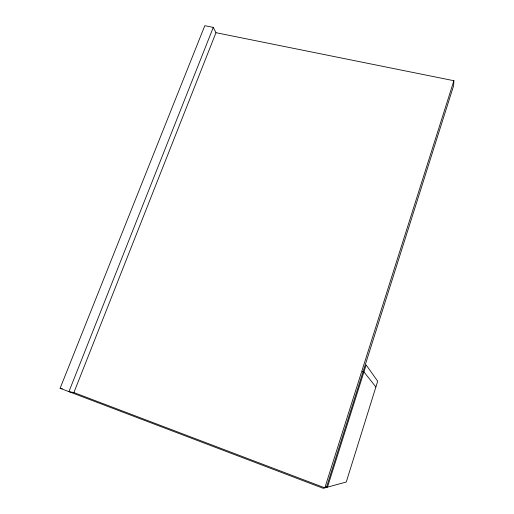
<?xml version="1.0" encoding="UTF-8"?>
<svg xmlns="http://www.w3.org/2000/svg" width="514" height="514" viewBox="0 0 514 514"><rect width="100%" height="100%" fill="white"/><g stroke="black" fill="none" stroke-linecap="round" stroke-linejoin="round"><path stroke-width="0.77" d="M325.985 486.559L327.489 487.124L366.141 364.94L377.687 381.221L346.263 482.029L323.165 488.3L60.112 388.288L204.803 25.7L213.278 27.396L215.97 32.69L453.888 80.717L453.605 85.761L326.441 487.413M453.888 80.717L324.829 487.85L73.9 392.561L68.94 391.649L213.278 27.396M73.9 392.561L215.97 32.69M60.112 388.288L62.278 388.7M362.415 371.41L363.938 371.905L375.888 386.997"/></g></svg>
